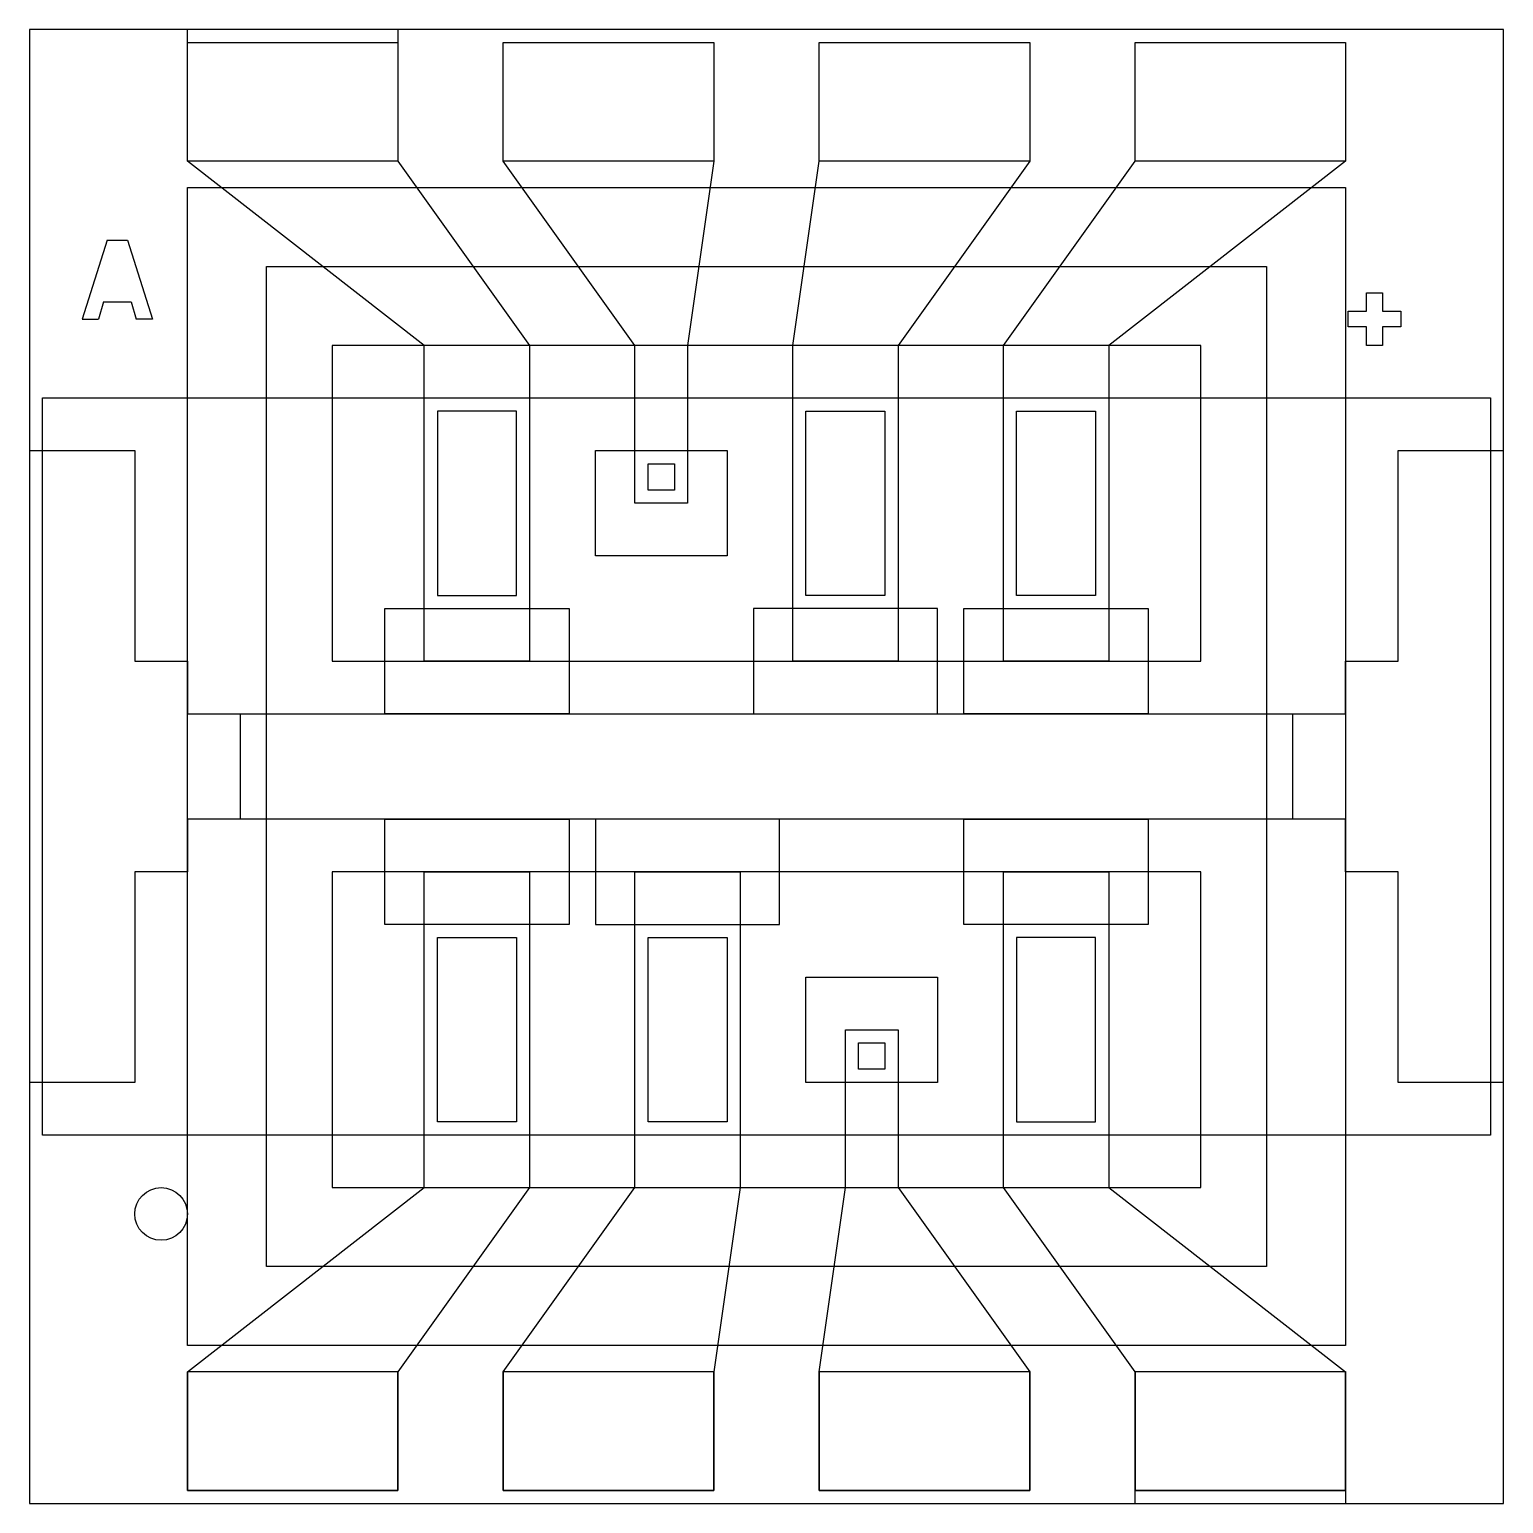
# Model space of a CAD drawing. Extents: x 0 to 28, y 0 to 28.
import ezdxf

# ---------------------------------------------------------------- set-up
doc = ezdxf.new("R2010")
doc.units = 0
doc.header["$MEASUREMENT"] = 0
for name, color, linetype in [('active_windows', 4, 'Continuous'), ('encapsulation', 3, 'Continuous'), ('glass', 7, 'Continuous'), ('metal_layer', 7, 'Continuous'), ('shadow_mask', 1, 'Continuous'), ('TCO', 2, 'Continuous')]:
    doc.layers.add(name, color=color, linetype=linetype)

msp = doc.modelspace()

# ---------------------------------------------------------------- linework, layer by layer
at = {"layer": 'active_windows', "linetype": 'Continuous'}
for points in [[(5.75, 16), (22.25, 16), (22.25, 22), (5.75, 22)], [(22.25, 12), (5.75, 12), (5.75, 6), (22.25, 6)]]:
    msp.add_lwpolyline(points, close=True, dxfattribs=at)
at = {"layer": 'encapsulation'}
for points in [[(25, 3), (3, 3), (3, 25), (25, 25)], [(23.5, 4.5), (4.5, 4.5), (4.5, 23.5), (23.5, 23.5)]]:
    msp.add_lwpolyline(points, close=True, dxfattribs=at)
at = {"layer": 'glass', "linetype": 'Continuous'}
msp.add_lwpolyline([(0, 0), (28, 0), (28, 28), (0, 28)], close=True, dxfattribs=at)
at = {"layer": 'metal_layer', "linetype": 'Continuous'}
for p, q in [((1.473, 24), (1, 22.5)), ((1.473, 24), (1.864, 24)), ((1.864, 24), (2.337, 22.5)), ((1.408, 22.826), (1.31, 22.5)), ((1.408, 22.826), (1.929, 22.826)), ((1.929, 22.826), (2.027, 22.5)), ((1, 22.5), (1.31, 22.5)), ((2.337, 22.5), (2.027, 22.5))]:
    msp.add_line(p, q, dxfattribs=at)
for points in [[(7, 27.75), (7, 25.5), (9.5, 22), (9.5, 16), (7.5, 16), (7.5, 22), (3, 25.5), (3, 27.75)], [(12.5, 19), (11.5, 19), (11.5, 22), (9, 25.5), (9, 27.75), (13, 27.75), (13, 25.5), (12.5, 22), (12.5, 19)], [(14.5, 16), (14.5, 22), (15, 25.5), (15, 27.75), (19, 27.75), (19, 25.5), (16.5, 22), (16.5, 16)], [(18.5, 22), (21, 25.5), (21, 27.75), (25, 27.75), (25, 25.5), (20.5, 22), (20.5, 16), (18.5, 16)], [(25.4, 22), (25.4, 22.35), (25.05, 22.35), (25.05, 22.65), (25.4, 22.65), (25.4, 23), (25.7, 23), (25.7, 22.65), (26.05, 22.65), (26.05, 22.35), (25.7, 22.35), (25.7, 22)], [(0.25, 8), (0.25, 20), (2, 20), (2, 16), (3, 16), (3, 15), (25, 15), (25, 16), (26, 16), (26, 20), (27.75, 20), (27.75, 8), (26, 8), (26, 12), (25, 12), (25, 13), (3, 13), (3, 12), (2, 12), (2, 8)], [(9.5, 6), (7, 2.5), (7, 0.25), (3, 0.25), (3, 2.5), (7.5, 6), (7.5, 12), (9.5, 12)], [(13.5, 12), (13.5, 6), (13, 2.5), (13, 0.25), (9, 0.25), (9, 2.5), (11.5, 6), (11.5, 12)], [(21, 0.25), (21, 2.5), (18.5, 6), (18.5, 12), (20.5, 12), (20.5, 6), (25, 2.5), (25, 0.25)], [(15.5, 9), (16.5, 9), (16.5, 6), (19, 2.5), (19, 0.25), (15, 0.25), (15, 2.5), (15.5, 6), (15.5, 9)]]:
    msp.add_lwpolyline(points, close=True, dxfattribs=at)
at = {"layer": 'metal_layer'}
msp.add_circle((2.5, 5.5), 0.5, dxfattribs=at)
at = {"layer": 'shadow_mask', "linetype": 'Continuous'}
for points in [[(4, 13), (3, 13), (3, 12), (2, 12), (2, 8), (0, 8), (0, 0), (21, 0), (21, 2.5), (25, 2.506), (25, 0.006), (28, 0), (28, 8), (26, 8), (26, 12), (25, 12), (25, 13), (24, 13), (24, 15), (25, 15), (25, 16), (26, 16), (26, 20), (28, 20), (28, 28), (7, 28), (7, 25.5), (3, 25.5), (3, 28), (0, 28), (0, 20), (2, 20), (2, 16), (3, 16), (3, 15), (4, 15)], [(7.75, 20.75), (7.75, 17.25), (9.25, 17.25), (9.25, 20.75)], [(14.75, 17.25), (14.75, 20.75), (16.25, 20.75), (16.25, 17.25)], [(18.75, 17.25), (18.75, 20.75), (20.25, 20.75), (20.25, 17.25)], [(11.75, 19.25), (11.75, 19.75), (12.25, 19.75), (12.25, 19.25)], [(9.25, 10.75), (9.25, 7.25), (7.75, 7.25), (7.75, 10.75)], [(13.25, 10.75), (13.25, 7.25), (11.75, 7.25), (11.75, 10.75)], [(20.25, 7.25), (20.25, 10.75), (18.75, 10.75), (18.75, 7.25)], [(16.25, 8.75), (16.25, 8.25), (15.75, 8.25), (15.75, 8.75)]]:
    msp.add_lwpolyline(points, close=True, dxfattribs=at)
at = {"layer": 'shadow_mask'}
msp.add_lwpolyline([(25.4, 22.65), (25.4, 23), (25.7, 23), (25.7, 22.65), (26.05, 22.65), (26.05, 22.35), (25.7, 22.35), (25.7, 22), (25.4, 22), (25.4, 22.35), (25.05, 22.35), (25.05, 22.65)], close=True, dxfattribs=at)
msp.add_circle((2.5, 5.5), 0.5, dxfattribs=at)
at = {"layer": 'TCO', "linetype": 'Continuous'}
for points in [[(3, 27.75), (7, 27.75), (7, 25.5), (3, 25.5)], [(9, 27.75), (13, 27.75), (13, 25.5), (9, 25.5)], [(15, 27.75), (19, 27.75), (19, 25.5), (15, 25.5)], [(21, 27.75), (25, 27.75), (25, 25.5), (21, 25.5)], [(0.25, 21), (27.75, 21), (27.75, 7), (0.25, 7)], [(10.75, 18), (10.75, 20), (13.25, 20), (13.25, 18)], [(6.75, 15), (6.75, 17), (10.25, 17), (10.25, 15)], [(17.25, 15), (17.25, 17), (13.75, 17), (13.75, 15)], [(17.75, 15), (17.75, 17), (21.25, 17), (21.25, 15)], [(10.25, 13), (10.25, 11), (6.75, 11), (6.75, 13)], [(14.25, 11), (14.25, 13), (10.75, 13), (10.75, 11)], [(14.25, 11), (14.25, 13), (10.75, 13), (10.75, 11)], [(21.25, 13), (21.25, 11), (17.75, 11), (17.75, 13)], [(17.25, 10), (17.25, 8), (14.75, 8), (14.75, 10)], [(3, 0.25), (7, 0.25), (7, 2.5), (3, 2.5)], [(9, 0.25), (13, 0.25), (13, 2.5), (9, 2.5)], [(15, 0.25), (19, 0.25), (19, 2.5), (15, 2.5)], [(21, 0.25), (25, 0.25), (25, 2.5), (21, 2.5)]]:
    msp.add_lwpolyline(points, close=True, dxfattribs=at)

doc.saveas('drawing.dxf')
